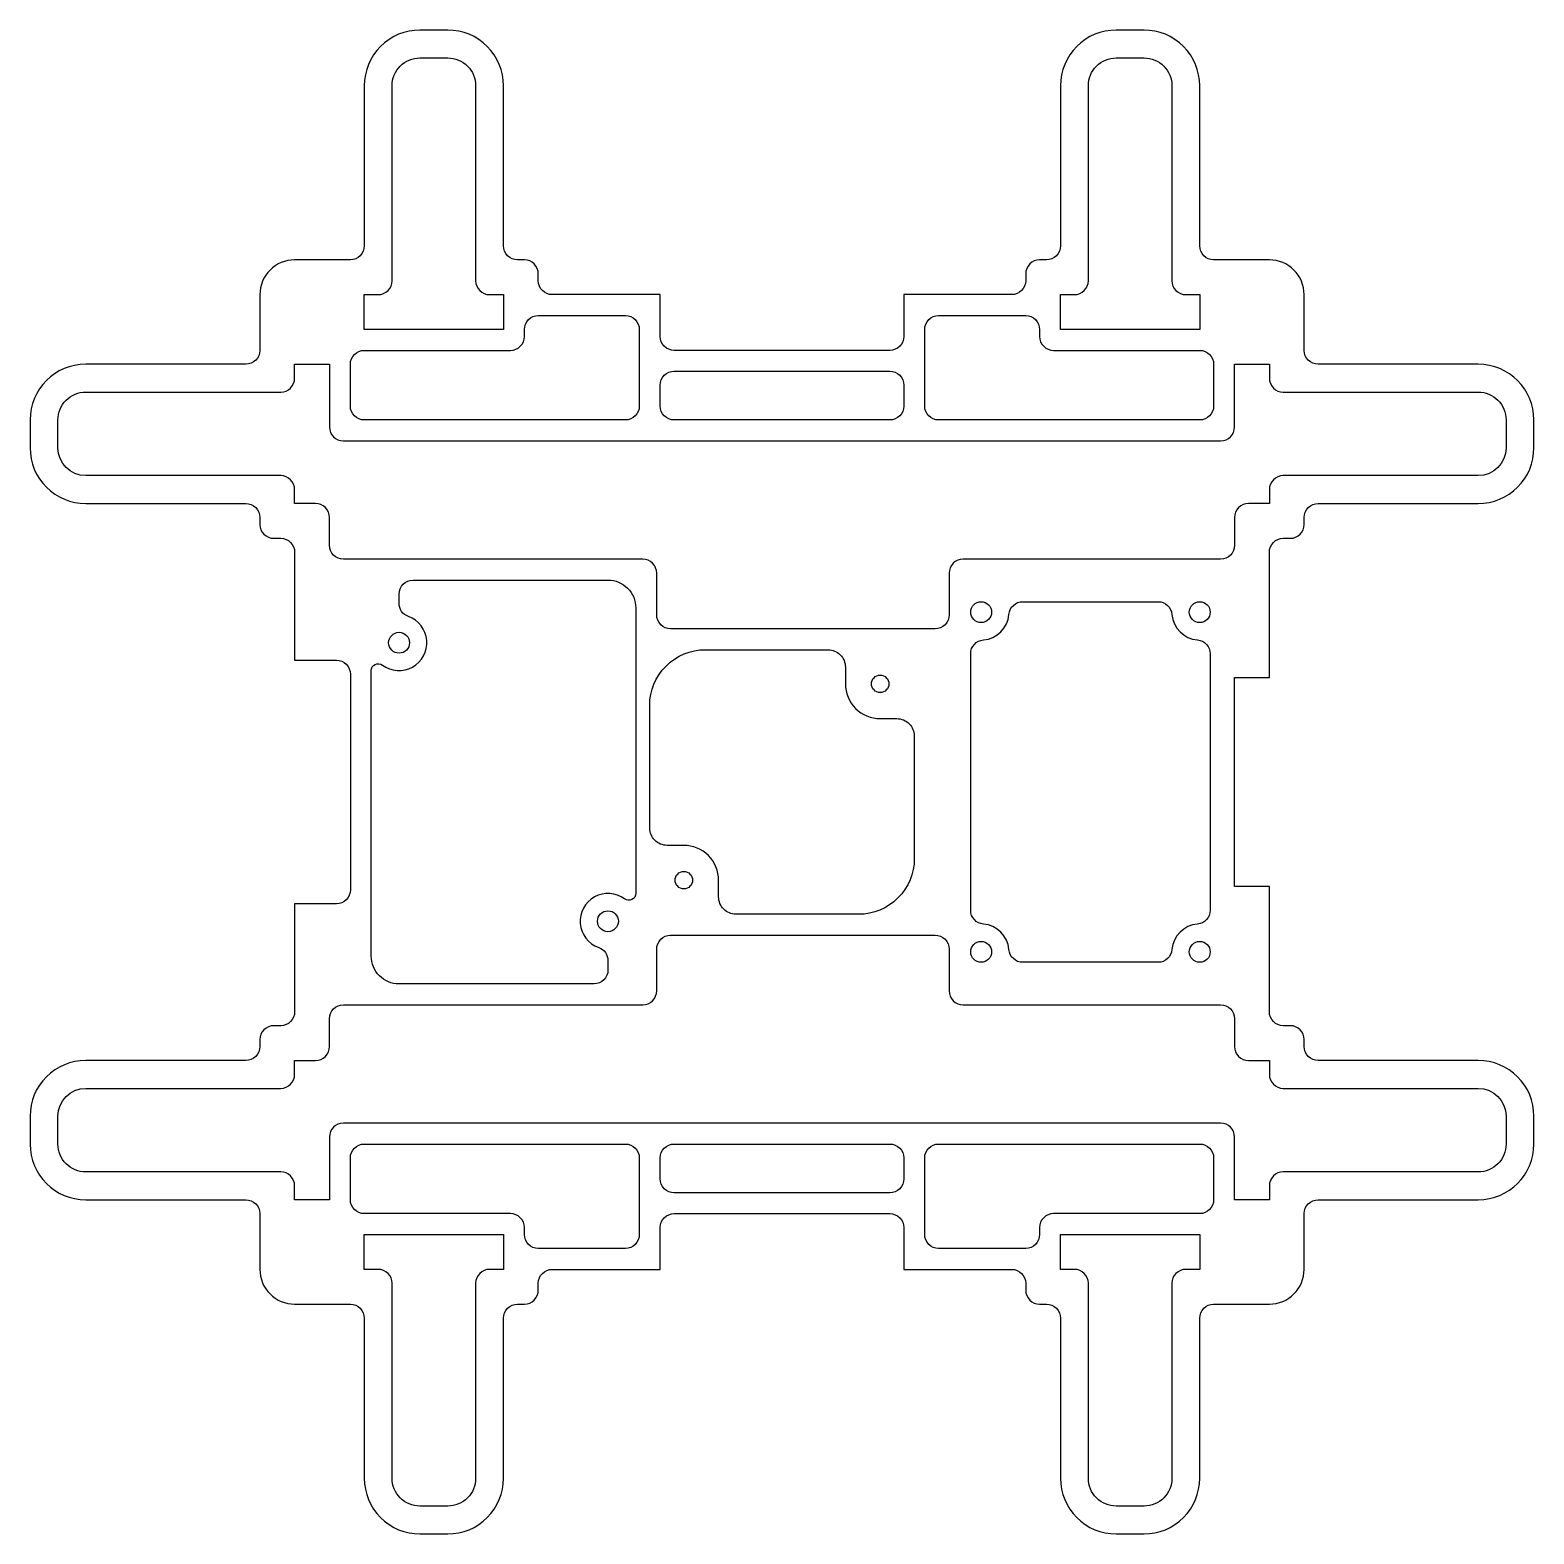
# Model space of a CAD drawing. Header units: millimetres. Extents: x -93 to 124, y -46 to 170.
import ezdxf

# ---------------------------------------------------------------- set-up
doc = ezdxf.new("R2010")
doc.units = ezdxf.units.MM

msp = doc.modelspace()

# ---------------------------------------------------------------- linework, layer by layer
for points in [[(-56.5, 27), (-57.5, 27, 0.414214), (-59.5, 25), (-59.5, 24, -0.414214), (-61.5, 22), (-84.5, 22, 0.414214), (-92.5, 14), (-92.5, 10, 0.414213), (-84.5, 2), (-61.5, 2, -0.414214), (-59.5, 0), (-59.5, -8, 0.414214), (-54.5, -13), (-46.5, -13, -0.414214), (-44.5, -15), (-44.5, -38, 0.414214), (-36.5, -46), (-32.5, -46, 0.414214), (-24.5, -38), (-24.5, -15, -0.414214), (-22.5, -13), (-21.5, -13, 0.414214), (-19.5, -11), (-19.5, -10, -0.414214), (-17.5, -8), (-2, -8), (-2, -2, -0.414214), (0, 0), (31, 0, -0.414214), (33, -2), (33, -8), (48.5, -8, -0.414213), (50.5, -10), (50.5, -11, 0.414214), (52.5, -13), (53.5, -13, -0.414214), (55.5, -15), (55.5, -38, 0.414214), (63.5, -46), (67.5, -46, 0.414259), (75.5, -38), (75.5, -15, -0.414214), (77.5, -13), (85.5, -13, 0.414214), (90.5, -8), (90.5, 0, -0.414214), (92.5, 2), (115.51, 2, 0.413898), (123.5, 10), (123.5, 14, 0.414214), (115.5, 22), (92.5, 22, -0.414214), (90.5, 24), (90.5, 25, 0.414213), (88.5, 27), (87.5, 27, -0.414214), (85.5, 29), (85.5, 47), (80.5, 47), (80.5, 77), (85.5, 77), (85.5, 95, -0.414214), (87.5, 97), (88.5, 97, 0.414213), (90.5, 99), (90.5, 100, -0.414214), (92.5, 102), (115.5, 102, 0.414214), (123.5, 110), (123.5, 114, 0.413898), (115.51, 122), (92.5, 122, -0.414214), (90.5, 124), (90.5, 132, 0.414214), (85.5, 137), (77.5, 137, -0.414214), (75.5, 139), (75.5, 162, 0.414259), (67.5, 170), (63.5, 170, 0.414214), (55.5, 162), (55.5, 139, -0.414214), (53.5, 137), (52.5, 137, 0.414214), (50.5, 135), (50.5, 134, -0.414213), (48.5, 132), (33, 132), (33, 126, -0.414214), (31, 124), (0, 124, -0.414214), (-2, 126), (-2, 132), (-17.5, 132, -0.414214), (-19.5, 134), (-19.5, 135, 0.414214), (-21.5, 137), (-22.5, 137, -0.414214), (-24.5, 139), (-24.5, 162, 0.414214), (-32.5, 170), (-36.5, 170, 0.414214), (-44.5, 162), (-44.5, 139, -0.414214), (-46.5, 137), (-54.5, 137, 0.414214), (-59.5, 132), (-59.5, 124, -0.414214), (-61.5, 122), (-84.5, 122, 0.414213), (-92.5, 114), (-92.5, 110, 0.414214), (-84.5, 102), (-61.5, 102, -0.414214), (-59.5, 100), (-59.5, 99, 0.414214), (-57.5, 97), (-56.5, 97, -0.414214), (-54.5, 95), (-54.5, 79.5), (-48.5, 79.5, -0.414214), (-46.5, 77.5), (-46.5, 46.5, -0.414214), (-48.5, 44.5), (-54.5, 44.5), (-54.5, 29, -0.414214)], [(-36.5, 166), (-32.5, 166, -0.414214), (-28.5, 162), (-28.5, 134, 0.414214), (-26.5, 132), (-24.5, 132), (-24.5, 127), (-44.5, 127), (-44.5, 132), (-42.5, 132, 0.414236), (-40.5, 134), (-40.5, 162, -0.414236)], [(55.5, 127), (55.5, 132), (57.5, 132, 0.414214), (59.5, 134), (59.5, 162, -0.414214), (63.5, 166), (67.5, 166, -0.414236), (71.5, 162), (71.5, 134, 0.414236), (73.5, 132), (75.5, 132), (75.5, 127)], [(-46.5, 122, -0.414214), (-44.5, 124), (-23.5, 124, 0.414214), (-21.5, 126), (-21.5, 127, -0.414214), (-19.5, 129), (-7, 129, -0.414214), (-5, 127), (-5, 116, -0.414214), (-7, 114), (-44.5, 114, -0.414214), (-46.5, 116)], [(38, 114, -0.414214), (36, 116), (36, 127, -0.414214), (38, 129), (50.5, 129, -0.414214), (52.5, 127), (52.5, 126, 0.414214), (54.5, 124), (75.5, 124, -0.414214), (77.5, 122), (77.5, 116, -0.414214), (75.5, 114)], [(15.5, 111), (78.5, 111, 0.414213), (80.5, 113), (80.5, 122), (85.5, 122), (85.5, 120, 0.414214), (87.5, 118), (115.5, 118, -0.41422), (119.5, 114), (119.5, 110, -0.414209), (115.5, 106), (87.5, 106, 0.414214), (85.5, 104), (85.5, 102), (82.5, 102, 0.414214), (80.5, 100), (80.5, 96, -0.414214), (78.5, 94), (41.5, 94, 0.414214), (39.5, 92), (39.5, 86, -0.414214), (37.5, 84), (-0.5, 84, -0.414214), (-2.5, 86), (-2.5, 92, 0.414214), (-4.5, 94), (-47.5, 94, -0.414214), (-49.5, 96), (-49.5, 100, 0.414214), (-51.5, 102), (-54.5, 102), (-54.5, 104, 0.414214), (-56.5, 106), (-84.5, 106, -0.414209), (-88.5, 110), (-88.5, 114, -0.41422), (-84.5, 118), (-56.5, 118, 0.414214), (-54.5, 120), (-54.5, 122), (-49.5, 122), (-49.5, 113, 0.414213), (-47.5, 111)], [(33, 116, -0.414214), (31, 114), (0, 114, -0.414214), (-2, 116), (-2, 119, -0.414214), (0, 121), (31, 121, -0.414214), (33, 119)], [(-39.5, 89, -0.414214), (-37.5, 91), (-9.5, 91, -0.414214), (-5.5, 87), (-5.5, 46, -0.618034), (-7.1, 45.2, 1.164648), (-10.83, 38.23, -0.317837), (-9.5, 36.34), (-9.5, 35, -0.414214), (-11.5, 33), (-39.5, 33, -0.414214), (-43.5, 37), (-43.5, 78, -0.618034), (-41.9, 78.8, 1.164648), (-38.17, 85.77, -0.317837), (-39.5, 87.66)], [(50.08, 36.1, -0.389983), (48.09, 37.93, 0.366144), (44.43, 41.59, -0.389983), (42.6, 43.58), (42.6, 80.42, -0.389983), (44.43, 82.41, 0.366144), (48.09, 86.07, -0.389983), (50.08, 87.9), (69.52, 87.9, -0.389983), (71.51, 86.07, 0.366144), (75.17, 82.41, -0.389983), (77, 80.42), (77, 43.58, -0.389983), (75.17, 41.59, 0.366144), (71.51, 37.93, -0.389983), (69.52, 36.1)], [(6.4, 45.5), (6.4, 47.9, 0.414214), (1.4, 52.9), (-1, 52.9, -0.414214), (-3.5, 55.4), (-3.5, 73, -0.414214), (4.5, 81), (22.1, 81, -0.414214), (24.6, 78.5), (24.6, 76.1, 0.414214), (29.6, 71.1), (32, 71.1, -0.414214), (34.5, 68.6), (34.5, 51, -0.414214), (26.5, 43), (8.9, 43, -0.414214)], [(39.5, 38), (39.5, 32, 0.414214), (41.5, 30), (78.5, 30, -0.414214), (80.5, 28), (80.5, 24, 0.414214), (82.5, 22), (85.5, 22), (85.5, 20, 0.414214), (87.5, 18), (115.5, 18, -0.414209), (119.5, 14), (119.5, 10, -0.41422), (115.5, 6), (87.5, 6, 0.414214), (85.5, 4), (85.5, 2), (80.5, 2), (80.5, 11, 0.414213), (78.5, 13), (15.5, 13), (-47.5, 13, 0.414213), (-49.5, 11), (-49.5, 2), (-54.5, 2), (-54.5, 4, 0.414214), (-56.5, 6), (-84.5, 6, -0.41422), (-88.5, 10), (-88.5, 14, -0.414209), (-84.5, 18), (-56.5, 18, 0.414214), (-54.5, 20), (-54.5, 22), (-51.5, 22, 0.414214), (-49.5, 24), (-49.5, 28, -0.414214), (-47.5, 30), (-4.5, 30, 0.414214), (-2.5, 32), (-2.5, 38, -0.414214), (-0.5, 40), (37.5, 40, -0.414214)], [(-21.5, -3), (-21.5, -2, 0.414214), (-23.5, 0), (-44.5, 0, -0.414214), (-46.5, 2), (-46.5, 8, -0.414214), (-44.5, 10), (-7, 10, -0.414214), (-5, 8), (-5, -3, -0.414214), (-7, -5), (-19.5, -5, -0.414214)], [(0, 10), (31, 10, -0.414214), (33, 8), (33, 5, -0.414214), (31, 3), (0, 3, -0.414214), (-2, 5), (-2, 8, -0.414214)], [(36, 8, -0.414214), (38, 10), (75.5, 10, -0.414214), (77.5, 8), (77.5, 2, -0.414214), (75.5, 0), (54.5, 0, 0.414214), (52.5, -2), (52.5, -3, -0.414214), (50.5, -5), (38, -5, -0.414214), (36, -3)], [(-42.5, -8), (-44.5, -8), (-44.5, -3), (-24.5, -3), (-24.5, -8), (-26.5, -8, 0.414214), (-28.5, -10), (-28.5, -38, -0.414214), (-32.5, -42), (-36.5, -42, -0.414236), (-40.5, -38), (-40.5, -10, 0.414236)], [(67.5, -42), (63.5, -42, -0.414214), (59.5, -38), (59.5, -10, 0.414214), (57.5, -8), (55.5, -8), (55.5, -3), (75.5, -3), (75.5, -8), (73.5, -8, 0.414236), (71.5, -10), (71.5, -38, -0.414236)]]:
    msp.add_lwpolyline(points, format="xyb", close=True)
for centre, radius in [((44.1, 86.4), 1.5), ((75.5, 86.4), 1.5), ((-39.5, 82), 1.5), ((29.6, 76.1), 1.25), ((1.4, 47.9), 1.25), ((-9.5, 42), 1.5), ((44.1, 37.6), 1.5), ((75.5, 37.6), 1.5)]:
    msp.add_circle(centre, radius)

doc.saveas('drawing.dxf')
